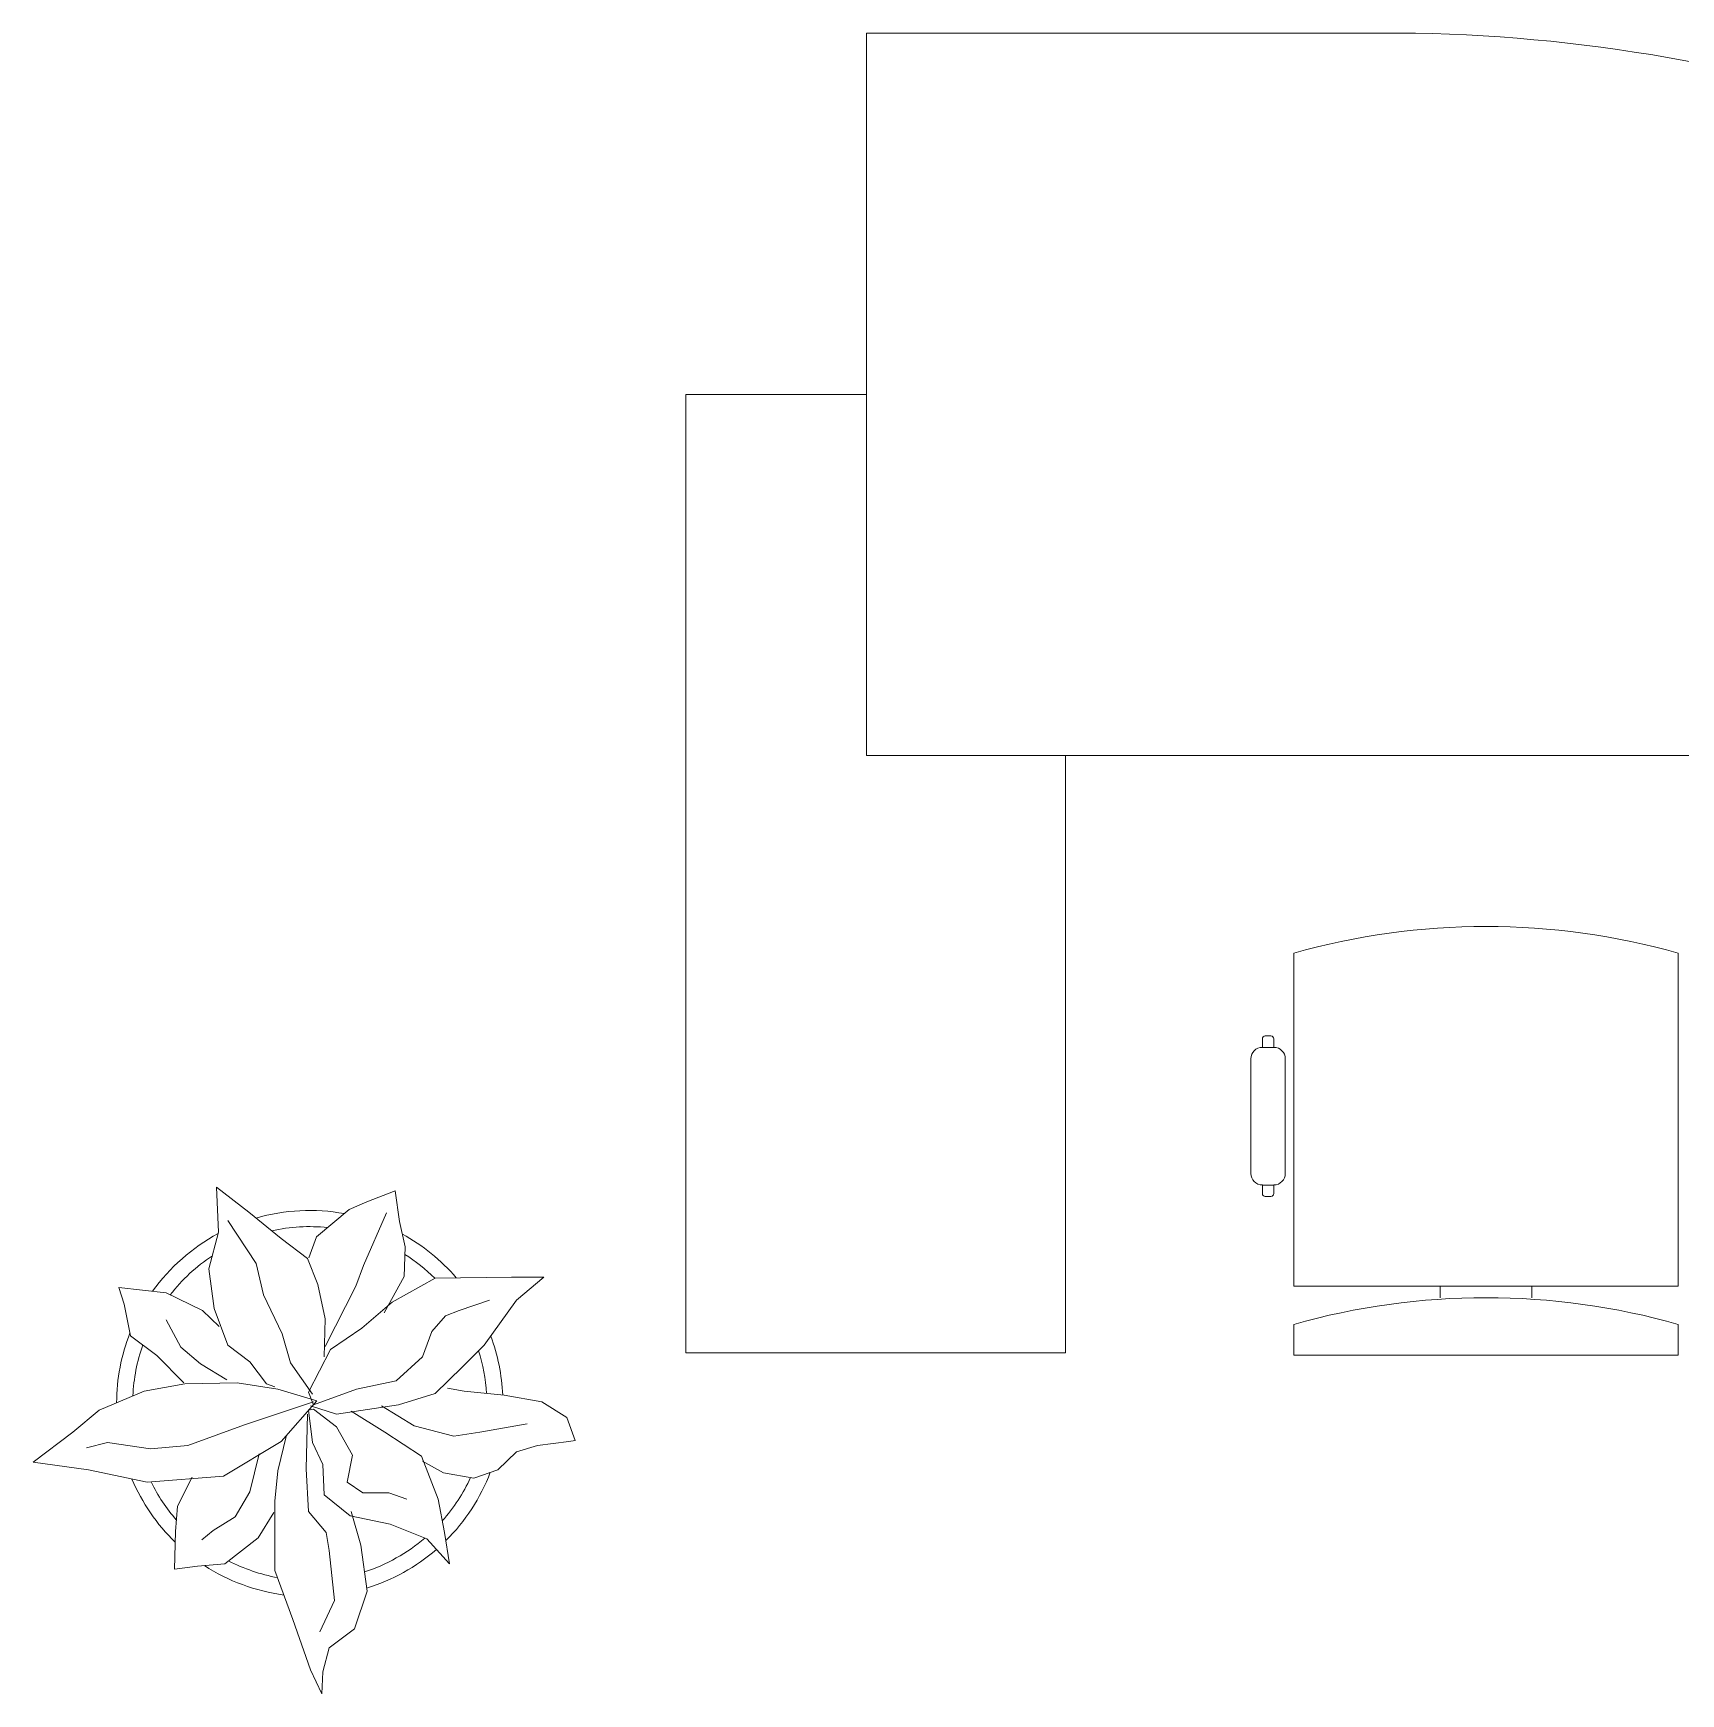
# Model space of a CAD drawing. Header units: millimetres. Extents: x 3079 to 579737, y 1565 to 1161826.
# Drawn here: x 102141 to 104069, y 923516 to 925459 of the extents above; entities that cross this region are included whole.
import ezdxf

# ---------------------------------------------------------------- set-up
doc = ezdxf.new("R2010")
doc.units = ezdxf.units.MM
doc.layers.add('FURNITURE', color=253, linetype='Continuous', lineweight=5, transparency=0.05)
doc.layers.add('TREES', color=72, linetype='Continuous', lineweight=5, transparency=0.05)

msp = doc.modelspace()

# ---------------------------------------------------------------- linework, layer by layer
at = {"layer": 'FURNITURE'}
for p, q in [((103115.6, 925458.9), (103115.6, 924613.6)), ((103758.2, 925458.9), (103115.6, 925458.9)), ((102904.2, 925036.3), (103115.6, 925036.3)), ((102904.2, 923914.6), (102904.2, 925036.3)), ((104920.5, 924613.6), (103115.6, 924613.6)), ((103348.5, 924613.6), (103348.5, 923914.6)), ((103615.6, 924382.3), (103615.6, 923992.6)), ((104065.6, 923992.6), (104065.6, 924382.3)), ((103582.3, 924285.6), (103589, 924285.6)), ((103578.9, 924272.2), (103578.9, 924282.2)), ((103578.9, 924272.2), (103592.4, 924272.2)), ((103592.4, 924272.2), (103578.9, 924272.2)), ((103592.4, 924282.2), (103592.4, 924272.2)), ((103565.5, 924124.6), (103565.5, 924258.8)), ((103605.8, 924258.8), (103605.8, 924124.6)), ((103592.4, 924111.1), (103578.9, 924111.1)), ((103578.9, 924111.1), (103578.9, 924101.1)), ((103592.4, 924101.1), (103592.4, 924111.1)), ((103582.3, 924097.7), (103589, 924097.7)), ((103615.6, 923992.6), (104065.6, 923992.6)), ((103786.9, 923992.6), (103786.9, 923979.2)), ((103894.3, 923992.6), (103894.3, 923979.2)), ((103615.6, 923948), (103615.6, 923912.1)), ((104065.6, 923912.1), (104065.6, 923948)), ((102904.2, 923914.6), (103348.5, 923914.6)), ((103615.6, 923912.1), (104065.6, 923912.1))]:
    msp.add_line(p, q, dxfattribs=at)
for centre, radius, start, end in [((103723.4, 923553.7), 1905.5, 51.0807, 88.9531), ((103840.6, 923586.1), 827.5, 74.2216, 105.7784), ((103582.3, 924282.2), 3.35, 90, 180), ((103589, 924282.2), 3.35, 0, 90), ((103578.9, 924258.8), 13.4, 90, 180), ((103592.4, 924258.8), 13.4, 0, 90), ((103578.9, 924124.6), 13.4, 180, 270), ((103592.4, 924124.6), 13.4, 270, 0), ((103582.3, 924101.1), 3.35, 180, 270), ((103589, 924101.1), 3.35, 270, 0), ((103840.6, 923151.7), 827.5, 74.2216, 105.7784)]:
    msp.add_arc(centre, radius, start, end, dxfattribs=at)
at = {"layer": 'TREES'}
for p, q in [((102392.9, 924079.3), (102355, 924108.7)), ((102355, 924108.7), (102357.5, 924056)), ((102531.1, 924091.4), (102510.4, 924082.4)), ((102564.4, 924104.3), (102531.1, 924091.4)), ((102569.4, 924068.3), (102564.4, 924104.3)), ((102430.8, 924048.7), (102392.9, 924079.3)), ((102510.4, 924082.4), (102472.1, 924050.3)), ((102554.2, 924078.7), (102527.1, 924017)), ((102357.5, 924056), (102346.4, 924013.2)), ((102401.5, 924019.3), (102368.3, 924069.5)), ((102575.9, 924038.9), (102569.4, 924068.3)), ((102461.5, 924025.3), (102430.8, 924048.7)), ((102472.1, 924050.3), (102463.1, 924025.9)), ((102574.6, 924004.2), (102575.9, 924038.9)), ((102346.4, 924013.2), (102352.5, 923966.5)), ((102410, 923982.6), (102401.5, 924019.3)), ((102473.8, 923994.7), (102461.5, 924025.3)), ((102527.1, 924017), (102518.2, 923992.6)), ((102482.3, 923954.4), (102473.8, 923994.7)), ((102551.5, 923961.7), (102574.6, 924004.2)), ((102610.9, 924002.2), (102560.7, 923974)), ((102700.3, 924003.4), (102610.9, 924002.2)), ((102738.2, 924003.4), (102700.3, 924003.4)), ((102706.4, 923976.3), (102738.2, 924003.4)), ((102296.2, 923984.9), (102241, 923991.1)), ((102241, 923991.1), (102247.2, 923971.5)), ((102338.9, 923964.2), (102296.2, 923984.9)), ((102432.1, 923937.1), (102410, 923982.6)), ((102518.2, 923992.6), (102482.3, 923922.1)), ((102639, 923964.2), (102674.5, 923976.3)), ((102668.4, 923923.8), (102706.4, 923976.3)), ((102247.2, 923971.5), (102254.5, 923934.8)), ((102358.5, 923945.7), (102338.9, 923964.2)), ((102352.5, 923966.5), (102368.3, 923923.8)), ((102560.7, 923974), (102525.2, 923943.4)), ((102607.2, 923939.6), (102623.2, 923958)), ((102623.2, 923958), (102639, 923964.2)), ((102313.3, 923921.3), (102296.2, 923953.2)), ((102441.9, 923902.9), (102432.1, 923937.1)), ((102481.1, 923910.2), (102482.3, 923954.4)), ((102525.2, 923943.4), (102488.4, 923918.8)), ((102596.1, 923910.2), (102607.2, 923939.6)), ((102254.5, 923934.8), (102285.2, 923911.5)), ((102336.6, 923901.7), (102313.3, 923921.3)), ((102368.3, 923923.8), (102394.2, 923904.2)), ((102488.4, 923918.8), (102462.7, 923868.5)), ((102642.8, 923897.9), (102668.4, 923923.8)), ((102285.2, 923911.5), (102317, 923879.6)), ((102367.3, 923883.3), (102336.6, 923901.7)), ((102394.2, 923904.2), (102413.7, 923878.3)), ((102467.5, 923866.2), (102441.9, 923902.9)), ((102565.5, 923882.1), (102596.1, 923910.2)), ((102610.9, 923867.3), (102642.8, 923897.9)), ((102270.4, 923869.8), (102318.3, 923878.3)), ((102318.3, 923878.3), (102379.4, 923879.6)), ((102379.4, 923879.6), (102427.1, 923872.3)), ((102413.7, 923878.3), (102423.5, 923874.8)), ((102519, 923872.3), (102565.5, 923882.1)), ((102217.8, 923847.7), (102270.4, 923869.8)), ((102427.1, 923872.3), (102472.5, 923858.7)), ((102472.5, 923858.7), (102430.8, 923811)), ((102462.7, 923868.5), (102468.8, 923853.9)), ((102468.8, 923853.9), (102519, 923872.3)), ((102568, 923853.9), (102610.9, 923867.3)), ((102645.1, 923869.8), (102625.5, 923873.5)), ((102691.8, 923865), (102645.1, 923869.8)), ((102735.7, 923857.5), (102691.8, 923865)), ((102187.2, 923822), (102217.8, 923847.7)), ((102468.8, 923857.5), (102387.9, 923830.6)), ((102461.5, 923842.9), (102460.2, 923779.1)), ((102462.7, 923847.7), (102468.8, 923848.9)), ((102467.5, 923809.7), (102462.7, 923847.7)), ((102465.2, 923852.7), (102495.7, 923842.9)), ((102468.8, 923848.9), (102495.7, 923828.1)), ((102495.7, 923842.9), (102568, 923853.9)), ((102512.9, 923846.6), (102552.1, 923822)), ((102586.3, 923829.3), (102548.4, 923852.7)), ((102765.1, 923839.1), (102735.7, 923857.5)), ((102774.9, 923812.2), (102765.1, 923839.1)), ((102140.7, 923786.6), (102187.2, 923822)), ((102387.9, 923830.6), (102321.8, 923806.2)), ((102495.7, 923828.1), (102514.2, 923795.1)), ((102552.1, 923822), (102594.9, 923793.9)), ((102633, 923817.2), (102586.3, 923829.3)), ((102663.4, 923822), (102633, 923817.2)), ((102718.6, 923831.8), (102663.4, 923822)), ((102227.6, 923809.7), (102203, 923803.7)), ((102277.9, 923802.4), (102227.6, 923809.7)), ((102321.8, 923806.2), (102277.9, 923802.4)), ((102430.8, 923811), (102363.5, 923770.5)), ((102427.1, 923776.8), (102436.9, 923818.3)), ((102479.8, 923784.1), (102467.5, 923809.7)), ((102706.4, 923798.7), (102730.9, 923806.2)), ((102730.9, 923806.2), (102767.6, 923811)), ((102767.6, 923811), (102774.9, 923812.2)), ((102205.5, 923778), (102140.7, 923786.6)), ((102394.2, 923752.2), (102405.2, 923796.4)), ((102481.1, 923748.6), (102479.8, 923784.1)), ((102514.2, 923795.1), (102507.9, 923763.2)), ((102594.9, 923793.9), (102614.4, 923743.6)), ((102596.1, 923787.8), (102620.7, 923774.3)), ((102684.3, 923778), (102706.4, 923798.7)), ((102274.1, 923763.2), (102205.5, 923778)), ((102363.5, 923770.5), (102274.1, 923763.2)), ((102309.5, 923735.1), (102326.8, 923769.3)), ((102423.5, 923741.1), (102427.1, 923776.8)), ((102460.2, 923779.1), (102462.7, 923729)), ((102507.9, 923763.2), (102526.3, 923750.9)), ((102620.7, 923774.3), (102656.1, 923768.2)), ((102656.1, 923768.2), (102684.3, 923778)), ((102377.1, 923722.8), (102394.2, 923752.2)), ((102423.5, 923701.9), (102423.5, 923741.1)), ((102511.7, 923724), (102481.1, 923748.6)), ((102526.3, 923750.9), (102556.9, 923750.9)), ((102556.9, 923750.9), (102577.8, 923743.6)), ((102614.4, 923743.6), (102621.9, 923704.4)), ((102307.2, 923705.7), (102309.5, 923735.1)), ((102351.2, 923706.9), (102377.1, 923722.8)), ((102422.3, 923727.8), (102404, 923698.4)), ((102462.7, 923729), (102483.6, 923704.4)), ((102558.2, 923714.2), (102511.7, 923724)), ((102512.9, 923729), (102524, 923689.6)), ((102306, 923661.5), (102307.2, 923705.7)), ((102337.9, 923695.9), (102351.2, 923706.9)), ((102483.6, 923704.4), (102487.1, 923683.6)), ((102601.1, 923697.1), (102558.2, 923714.2)), ((102621.9, 923704.4), (102628, 923667.7)), ((102404, 923698.4), (102364.8, 923667.7)), ((102423.5, 923660.2), (102423.5, 923701.9)), ((102487.1, 923683.6), (102493.4, 923624.8)), ((102524, 923689.6), (102531.3, 923635.8)), ((102628, 923667.7), (102601.1, 923697.1)), ((102332.9, 923665.2), (102306, 923661.5)), ((102364.8, 923667.7), (102332.9, 923665.2)), ((102444.4, 923602.7), (102423.5, 923660.2)), ((102493.4, 923624.8), (102476.1, 923588.1)), ((102531.3, 923635.8), (102516.5, 923591.6)), ((102465.2, 923543.9), (102444.4, 923602.7)), ((102516.5, 923591.6), (102487.1, 923569.7)), ((102487.1, 923569.7), (102479.8, 923541.6)), ((102478.6, 923515.7), (102465.2, 923543.9)), ((102479.8, 923541.6), (102478.6, 923515.7))]:
    msp.add_line(p, q, dxfattribs=at)
for radius, start, end in [(226, 79.7038, 106.1281), (226, 118.3455, 144.4541), (207.1, 84.1886, 102.4028), (226, 40.6606, 61.3393), (207.1, 123.3868, 142.0756), (207.1, 45.0835, 57.5023), (226, 158.5862, 179.7442), (207.1, 160.6559, 177.5057), (207.1, 3.2699, 17.4002), (226, 2.503, 20.4563), (226, 202.9768, 225.8473), (207.1, 206.2761, 221.1349), (207.1, 318.4756, 335.3347), (226, 314.8021, 339.1804), (207.1, 287.9864, 310.5771), (226, 287.123, 310.9816), (226, 236.9563, 262.295), (207.1, 242.6899, 259.5346)]:
    msp.add_arc((102464.3, 923855.3), radius, start, end, dxfattribs=at)

doc.saveas('drawing.dxf')
